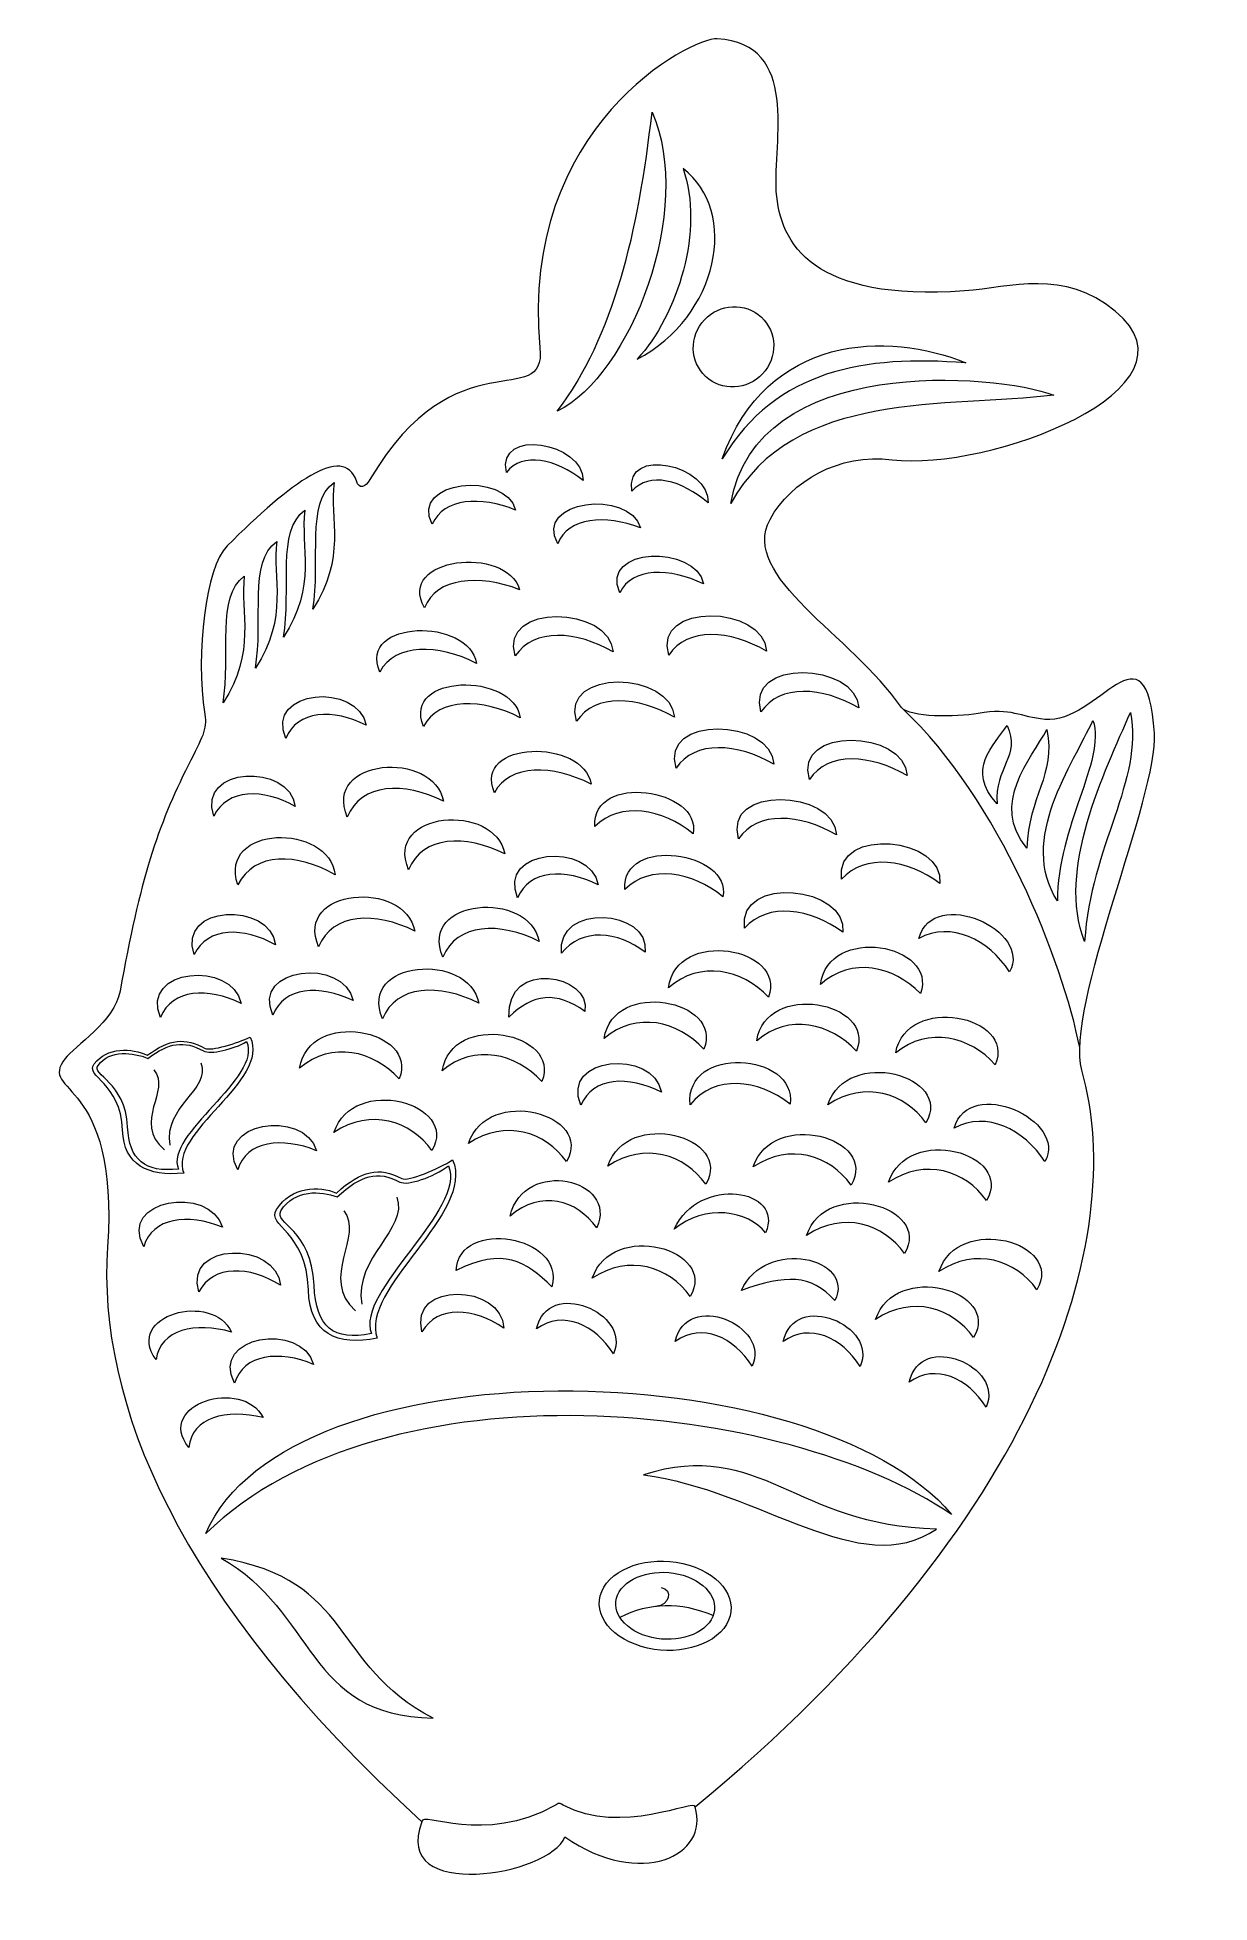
# Model space of a CAD drawing. Header units: millimetres. Extents: x -98 to 106, y -127 to 198.
import ezdxf

# ---------------------------------------------------------------- set-up
doc = ezdxf.new("R2010")
doc.units = ezdxf.units.MM
doc.header["$MEASUREMENT"] = 0
doc.layers.add('layer 1', color=7, linetype='Continuous')

msp = doc.modelspace()

# ---------------------------------------------------------------- linework, layer by layer
at = {"layer": 'layer 1', "color": 250, "lineweight": 9}
for points, knots in [([(-65.2716, 109.4495), (-54.2027, 120.5561), (-45.0108, 127.3002), (-42.7768, 120.7715), (-42.7768, 120.7715), (-42.2717, 119.2963), (-41.2897, 119.5437), (-40.4096, 121.0321), (-40.4096, 121.0321), (-25.3961, 146.4227), (-9.731, 132.5286), (-10.8086, 143.9843), (-10.8086, 143.9843), (-14.4415, 182.6069), (15.6236, 198.0155), (20.0451, 197.7469), (20.0451, 197.7469), (34.5812, 196.8641), (29.775, 179.8949), (30.3439, 171.1879), (30.3439, 171.1879), (30.9483, 161.9316), (36.8692, 151.9801), (63.0872, 153.8572), (63.0872, 153.8572), (71.3312, 154.4474), (80.3191, 157.7607), (89.3612, 150.3131), (89.3612, 150.3131), (105.8048, 136.7676), (67.2009, 122.4394), (50.5203, 124.4671), (50.5203, 124.4671), (41.183, 125.602), (32.8568, 120.718), (29.2656, 114.085), (29.2656, 114.085), (23.8433, 104.0692), (43.4624, 94.0043), (52.1415, 81.2982), (52.1415, 81.2982), (53.6965, 79.6106), (61.498, 79.5823), (65.5079, 80.3009), (65.5079, 80.3009), (71.2491, 81.3297), (72.8614, 79.642), (77.0992, 79.2434), (77.0992, 79.2434), (86.3872, 78.3695), (94.7159, 97.0908), (96.1808, 76.8318), (96.1808, 76.8318), (96.9463, 66.2432), (80.4879, 29.0003), (83.5398, 18.1811), (83.5398, 18.1811), (91.7804, -11.0306), (76.5883, -60.3444), (16.1996, -110.1075), (16.1996, -110.1075), (18.8193, -118.4711), (6.7758, -124.4734), (-6.4733, -115.3298), (-6.4733, -115.3298), (-8.9795, -122.0109), (-36.8476, -126.7735), (-31.3685, -112.6824), (-31.3685, -112.6824), (-74.1386, -73.6766), (-87.9305, -39.5239), (-86.107, -12.5763), (-86.107, -12.5763), (-84.0765, 17.4366), (-98.3361, 13.7712), (-93.5078, 20.2035), (-93.5078, 20.2035), (-91.8995, 22.3466), (-84.8592, 26.6339), (-83.9262, 31.9291), (-83.9262, 31.9291), (-80.5272, 51.2243), (-77.2806, 60.9281), (-72.0742, 71.2444), (-72.0742, 71.2444), (-69.5853, 76.1761), (-68.76, 77.4499), (-69.1723, 80.1595), (-69.1723, 80.1595), (-70.8031, 90.8776), (-69.0443, 105.6638), (-65.2716, 109.4495)], [0, 0, 0, 0, 0.04347826, 0.04347826, 0.04347826, 0.04347826, 0.08695652, 0.08695652, 0.08695652, 0.08695652, 0.13043478, 0.13043478, 0.13043478, 0.13043478, 0.17391304, 0.17391304, 0.17391304, 0.17391304, 0.2173913, 0.2173913, 0.2173913, 0.2173913, 0.26086957, 0.26086957, 0.26086957, 0.26086957, 0.30434783, 0.30434783, 0.30434783, 0.30434783, 0.34782609, 0.34782609, 0.34782609, 0.34782609, 0.39130435, 0.39130435, 0.39130435, 0.39130435, 0.43478261, 0.43478261, 0.43478261, 0.43478261, 0.47826087, 0.47826087, 0.47826087, 0.47826087, 0.52173913, 0.52173913, 0.52173913, 0.52173913, 0.56521739, 0.56521739, 0.56521739, 0.56521739, 0.60869565, 0.60869565, 0.60869565, 0.60869565, 0.65217391, 0.65217391, 0.65217391, 0.65217391, 0.69565217, 0.69565217, 0.69565217, 0.69565217, 0.73913043, 0.73913043, 0.73913043, 0.73913043, 0.7826087, 0.7826087, 0.7826087, 0.7826087, 0.82608696, 0.82608696, 0.82608696, 0.82608696, 0.86956522, 0.86956522, 0.86956522, 0.86956522, 0.91304348, 0.91304348, 0.91304348, 0.91304348, 0.95652174, 0.95652174, 0.95652174, 0.95652174, 1, 1, 1, 1]), ([(18.5727, 138.503), (21.6181, 136.2001), (26.0199, 136.8497), (28.4026, 139.9534), (28.4026, 139.9534), (30.7849, 143.0567), (30.2475, 147.4412), (27.2021, 149.744), (27.2021, 149.744), (24.1567, 152.0469), (19.7549, 151.3973), (17.3725, 148.294), (17.3725, 148.294), (14.9899, 145.1903), (15.5273, 140.8058), (18.5727, 138.503)], [0, 0, 0, 0, 0.25, 0.25, 0.25, 0.25, 0.5, 0.5, 0.5, 0.5, 0.75, 0.75, 0.75, 0.75, 1, 1, 1, 1])]:
    msp.add_open_spline(points, degree=3, knots=knots, dxfattribs=at)
at = {"layer": 'layer 1', "color": 22, "lineweight": 9}
for points, knots in [([(-7.8132, 132.9086), (4.9469, 139.1079), (16.168, 168.1375), (8.7005, 184.954), (8.7005, 184.954), (6.3118, 164.1079), (2.1063, 145.9834), (-7.8132, 132.9086)], [0, 0, 0, 0, 0.5, 0.5, 0.5, 0.5, 1, 1, 1, 1]), ([(6.119, 141.9669), (13.2314, 149.6713), (17.8163, 164.566), (14.1142, 175.1514), (14.1142, 175.1514), (23.9131, 167.711), (20.325, 149.4309), (6.119, 141.9669)], [0, 0, 0, 0, 0.5, 0.5, 0.5, 0.5, 1, 1, 1, 1]), ([(20.9172, 124.614), (30.4312, 140.2563), (45.7709, 142.6795), (63.316, 141.33), (63.316, 141.33), (49.8859, 146.9032), (28.6495, 146.3802), (20.9172, 124.614)], [0, 0, 0, 0, 0.5, 0.5, 0.5, 0.5, 1, 1, 1, 1]), ([(22.4336, 116.8392), (33.2429, 136.8053), (60.3545, 133.419), (78.6664, 135.7221), (78.6664, 135.7221), (68.4704, 139.5302), (26.67, 142.9466), (22.4336, 116.8392)], [0, 0, 0, 0, 0.5, 0.5, 0.5, 0.5, 1, 1, 1, 1]), ([(-16.65, 122.2452), (-13.8721, 125.879), (-8.0377, 124.597), (-3.2872, 120.8777), (-3.2872, 120.8777), (-3.2225, 127.4437), (-18.4312, 130.1885), (-16.65, 122.2452)], [0, 0, 0, 0, 0.5, 0.5, 0.5, 0.5, 1, 1, 1, 1]), ([(5.2059, 118.9778), (8.1605, 122.4694), (13.9241, 120.8998), (18.4845, 116.9496), (18.4845, 116.9496), (18.8746, 123.5043), (3.8206, 126.9996), (5.2059, 118.9778)], [0, 0, 0, 0, 0.5, 0.5, 0.5, 0.5, 1, 1, 1, 1]), ([(-46.6696, 120.5233), (-51.6146, 116.9002), (-48.9181, 106.8702), (-50.3813, 98.4291), (-50.3813, 98.4291), (-44.5116, 107.4093), (-47.4381, 114.1647), (-46.6696, 120.5233)], [0, 0, 0, 0, 0.5, 0.5, 0.5, 0.5, 1, 1, 1, 1]), ([(-29.5567, 113.2296), (-27.598, 117.8033), (-21.0818, 118.173), (-15.055, 115.7018), (-15.055, 115.7018), (-16.7562, 122.5241), (-33.5814, 120.9417), (-29.5567, 113.2296)], [0, 0, 0, 0, 0.5, 0.5, 0.5, 0.5, 1, 1, 1, 1]), ([(-7.7224, 109.834), (-5.9183, 114.448), (0.5822, 114.9548), (6.6889, 112.611), (6.6889, 112.611), (4.7596, 119.396), (-12.0041, 117.4598), (-7.7224, 109.834)], [0, 0, 0, 0, 0.5, 0.5, 0.5, 0.5, 1, 1, 1, 1]), ([(-51.7693, 115.6587), (-56.7143, 112.0356), (-54.0179, 102.0056), (-55.4811, 93.5645), (-55.4811, 93.5645), (-49.6114, 102.5447), (-52.5379, 109.3001), (-51.7693, 115.6587)], [0, 0, 0, 0, 0.5, 0.5, 0.5, 0.5, 1, 1, 1, 1]), ([(-56.6573, 110.2432), (-61.6023, 106.62), (-58.9058, 96.59), (-60.369, 88.149), (-60.369, 88.149), (-54.4993, 97.1291), (-57.4259, 103.8845), (-56.6573, 110.2432)], [0, 0, 0, 0, 0.5, 0.5, 0.5, 0.5, 1, 1, 1, 1]), ([(-30.907, 98.6964), (-28.8664, 103.9933), (-21.3922, 104.5532), (-14.3495, 101.8383), (-14.3495, 101.8383), (-16.6202, 109.6434), (-35.89, 107.476), (-30.907, 98.6964)], [0, 0, 0, 0, 0.5, 0.5, 0.5, 0.5, 1, 1, 1, 1]), ([(3.0787, 101.3113), (5.2802, 105.7581), (11.7932, 105.7049), (17.6634, 102.8425), (17.6634, 102.8425), (16.341, 109.7754), (-0.5103, 109.2849), (3.0787, 101.3113)], [0, 0, 0, 0, 0.5, 0.5, 0.5, 0.5, 1, 1, 1, 1]), ([(-62.2898, 104.2104), (-67.2348, 100.5873), (-64.5384, 90.5573), (-66.0015, 82.1163), (-66.0015, 82.1163), (-60.1319, 91.0964), (-63.0584, 97.8518), (-62.2898, 104.2104)], [0, 0, 0, 0, 0.5, 0.5, 0.5, 0.5, 1, 1, 1, 1]), ([(-15.1106, 90.304), (-11.884, 95.2128), (-4.3983, 94.6851), (1.9094, 91.0029), (1.9094, 91.0029), (1.4693, 98.9969), (-17.9964, 99.6464), (-15.1106, 90.304)], [0, 0, 0, 0, 0.5, 0.5, 0.5, 0.5, 1, 1, 1, 1]), ([(11.6132, 90.4525), (14.8399, 95.3613), (22.3255, 94.8336), (28.6332, 91.1514), (28.6332, 91.1514), (28.1931, 99.1454), (8.7274, 99.7949), (11.6132, 90.4525)], [0, 0, 0, 0, 0.5, 0.5, 0.5, 0.5, 1, 1, 1, 1]), ([(-38.7059, 87.5033), (-36.0075, 92.5718), (-28.5135, 92.3997), (-21.8635, 89.0131), (-21.8635, 89.0131), (-23.1286, 96.9963), (-42.5411, 96.7201), (-38.7059, 87.5033)], [0, 0, 0, 0, 0.5, 0.5, 0.5, 0.5, 1, 1, 1, 1]), ([(-4.4321, 78.9226), (-1.2055, 83.8313), (6.2801, 83.3037), (12.5879, 79.6214), (12.5879, 79.6214), (12.1478, 87.6155), (-7.3179, 88.2649), (-4.4321, 78.9226)], [0, 0, 0, 0, 0.5, 0.5, 0.5, 0.5, 1, 1, 1, 1]), ([(27.6762, 80.5544), (30.9029, 85.4631), (38.3885, 84.9355), (44.6962, 81.2532), (44.6962, 81.2532), (44.2561, 89.2473), (24.7904, 89.8967), (27.6762, 80.5544)], [0, 0, 0, 0, 0.5, 0.5, 0.5, 0.5, 1, 1, 1, 1]), ([(-55.0802, 75.9335), (-53.0663, 80.9097), (-46.7882, 81.1275), (-41.0615, 78.2335), (-41.0615, 78.2335), (-42.504, 85.7901), (-58.7323, 84.5368), (-55.0802, 75.9335)], [0, 0, 0, 0, 0.5, 0.5, 0.5, 0.5, 1, 1, 1, 1]), ([(-31.0759, 78.0421), (-28.3775, 83.1106), (-20.8835, 82.9386), (-14.2335, 79.5519), (-14.2335, 79.5519), (-15.4986, 87.5351), (-34.9111, 87.2589), (-31.0759, 78.0421)], [0, 0, 0, 0, 0.5, 0.5, 0.5, 0.5, 1, 1, 1, 1]), ([(12.8879, 70.7574), (16.1145, 75.6662), (23.6002, 75.1385), (29.9079, 71.4563), (29.9079, 71.4563), (29.4678, 79.4504), (10.0021, 80.0998), (12.8879, 70.7574)], [0, 0, 0, 0, 0.5, 0.5, 0.5, 0.5, 1, 1, 1, 1]), ([(36.1062, 68.7927), (39.3329, 73.7015), (46.8185, 73.1738), (53.1263, 69.4916), (53.1263, 69.4916), (52.6861, 77.4856), (33.2205, 78.1351), (36.1062, 68.7927)], [0, 0, 0, 0, 0.5, 0.5, 0.5, 0.5, 1, 1, 1, 1]), ([(68.7931, 64.5801), (68.277, 70.8126), (72.9952, 72.8777), (70.5207, 78.2088), (70.5207, 78.2088), (68.1816, 74.6664), (63.3096, 70.493), (68.7931, 64.5801)], [0, 0, 0, 0, 0.5, 0.5, 0.5, 0.5, 1, 1, 1, 1]), ([(79.2912, 47.6356), (79.2393, 60.7068), (87.7252, 71.8887), (85.482, 79.0846), (85.482, 79.0846), (82.0747, 71.5981), (72.385, 58.3231), (79.2912, 47.6356)], [0, 0, 0, 0, 0.5, 0.5, 0.5, 0.5, 1, 1, 1, 1]), ([(84.0334, 40.6112), (85.0687, 57.207), (94.3117, 68.6411), (91.9916, 80.4783), (91.9916, 80.4783), (87.5613, 70.1603), (79.0585, 52.9959), (84.0334, 40.6112)], [0, 0, 0, 0, 0.5, 0.5, 0.5, 0.5, 1, 1, 1, 1]), ([(-18.7495, 66.4811), (-16.0511, 71.5496), (-8.5571, 71.3776), (-1.9071, 67.9909), (-1.9071, 67.9909), (-3.1722, 75.9741), (-22.5847, 75.6979), (-18.7495, 66.4811)], [0, 0, 0, 0, 0.5, 0.5, 0.5, 0.5, 1, 1, 1, 1]), ([(73.9778, 56.8082), (74.2288, 65.9274), (79.045, 69.4488), (77.4661, 77.4668), (77.4661, 77.4668), (74.6939, 72.4012), (67.5339, 64.5812), (73.9778, 56.8082)], [0, 0, 0, 0, 0.5, 0.5, 0.5, 0.5, 1, 1, 1, 1]), ([(-67.5981, 62.3929), (-65.2494, 67.2749), (-58.9636, 67.2256), (-53.4396, 64.0932), (-53.4396, 64.0932), (-54.3684, 71.698), (-70.6631, 71.1364), (-67.5981, 62.3929)], [0, 0, 0, 0, 0.5, 0.5, 0.5, 0.5, 1, 1, 1, 1]), ([(-44.3552, 62.2412), (-41.9491, 68.1866), (-34.4482, 68.4468), (-27.6062, 64.989), (-27.6062, 64.989), (-29.3296, 74.0175), (-48.7187, 72.5201), (-44.3552, 62.2412)], [0, 0, 0, 0, 0.5, 0.5, 0.5, 0.5, 1, 1, 1, 1]), ([(-1.2497, 60.6229), (3.1834, 65.0474), (10.4972, 63.6741), (15.8529, 59.3547), (15.8529, 59.3547), (17.4083, 67.2128), (-1.7906, 70.0782), (-1.2497, 60.6229)], [0, 0, 0, 0, 0.5, 0.5, 0.5, 0.5, 1, 1, 1, 1]), ([(23.7873, 58.4555), (27.014, 63.3642), (34.4996, 62.8366), (40.8074, 59.1543), (40.8074, 59.1543), (40.3672, 67.1484), (20.9016, 67.7978), (23.7873, 58.4555)], [0, 0, 0, 0, 0.5, 0.5, 0.5, 0.5, 1, 1, 1, 1]), ([(-33.6801, 53.0792), (-31.2741, 59.0246), (-23.7732, 59.2848), (-16.9311, 55.8271), (-16.9311, 55.8271), (-18.6546, 64.8555), (-38.0436, 63.3581), (-33.6801, 53.0792)], [0, 0, 0, 0, 0.5, 0.5, 0.5, 0.5, 1, 1, 1, 1]), ([(-63.4232, 50.4376), (-60.5526, 56.2249), (-53.0471, 56.0391), (-46.4929, 52.1838), (-46.4929, 52.1838), (-47.4994, 61.2915), (-66.9652, 60.9494), (-63.4232, 50.4376)], [0, 0, 0, 0, 0.5, 0.5, 0.5, 0.5, 1, 1, 1, 1]), ([(3.9503, 49.6489), (8.3834, 54.0734), (15.6972, 52.7001), (21.0529, 48.3808), (21.0529, 48.3808), (22.6083, 56.2389), (3.4094, 59.1042), (3.9503, 49.6489)], [0, 0, 0, 0, 0.5, 0.5, 0.5, 0.5, 1, 1, 1, 1]), ([(41.6925, 51.4187), (45.7933, 55.9948), (53.1778, 54.8596), (58.8218, 50.7099), (58.8218, 50.7099), (59.8105, 58.63), (40.4788, 60.8695), (41.6925, 51.4187)], [0, 0, 0, 0, 0.5, 0.5, 0.5, 0.5, 1, 1, 1, 1]), ([(-14.6948, 48.16), (-12.6809, 53.1362), (-6.4028, 53.354), (-0.6761, 50.4599), (-0.6761, 50.4599), (-2.1186, 58.0166), (-18.3469, 56.7633), (-14.6948, 48.16)], [0, 0, 0, 0, 0.5, 0.5, 0.5, 0.5, 1, 1, 1, 1]), ([(24.7955, 42.9097), (28.8963, 47.4858), (36.2808, 46.3506), (41.9247, 42.2009), (41.9247, 42.2009), (42.9134, 50.121), (23.5817, 52.3605), (24.7955, 42.9097)], [0, 0, 0, 0, 0.5, 0.5, 0.5, 0.5, 1, 1, 1, 1]), ([(-49.3514, 39.6456), (-46.9454, 45.591), (-39.4445, 45.8512), (-32.6024, 42.3935), (-32.6024, 42.3935), (-34.3259, 51.4219), (-53.7149, 49.9245), (-49.3514, 39.6456)], [0, 0, 0, 0, 0.5, 0.5, 0.5, 0.5, 1, 1, 1, 1]), ([(-27.7087, 37.8557), (-25.3026, 43.8011), (-17.8017, 44.0613), (-10.9596, 40.6036), (-10.9596, 40.6036), (-12.6831, 49.632), (-32.0722, 48.1346), (-27.7087, 37.8557)], [0, 0, 0, 0, 0.5, 0.5, 0.5, 0.5, 1, 1, 1, 1]), ([(55.147, 41.1281), (60.8308, 44.1789), (67.3079, 40.8912), (70.9429, 35.3043), (70.9429, 35.3043), (75.0455, 42.4247), (57.7955, 50.3456), (55.147, 41.1281)], [0, 0, 0, 0, 0.5, 0.5, 0.5, 0.5, 1, 1, 1, 1]), ([(-71.0173, 38.2948), (-68.6686, 43.1768), (-62.3828, 43.1274), (-56.8588, 39.9951), (-56.8588, 39.9951), (-57.7876, 47.5998), (-74.0823, 47.0383), (-71.0173, 38.2948)], [0, 0, 0, 0, 0.5, 0.5, 0.5, 0.5, 1, 1, 1, 1]), ([(-7.0765, 38.524), (-3.5408, 43.0463), (2.7349, 42.3611), (7.4994, 38.7469), (7.4994, 38.7469), (8.4182, 46.2563), (-8.0179, 47.3602), (-7.0765, 38.524)], [0, 0, 0, 0, 0.5, 0.5, 0.5, 0.5, 1, 1, 1, 1]), ([(11.5949, 32.5234), (17.0622, 37.3602), (24.3379, 35.7547), (28.9994, 30.9165), (28.9994, 30.9165), (32.1857, 39.5829), (12.9378, 42.9801), (11.5949, 32.5234)], [0, 0, 0, 0, 0.5, 0.5, 0.5, 0.5, 1, 1, 1, 1]), ([(38.0259, 33.1134), (43.4932, 37.9503), (50.7689, 36.3447), (55.4304, 31.5066), (55.4304, 31.5066), (58.6166, 40.1729), (39.3688, 43.5702), (38.0259, 33.1134)], [0, 0, 0, 0, 0.5, 0.5, 0.5, 0.5, 1, 1, 1, 1]), ([(-76.8791, 27.3624), (-74.8709, 32.358), (-68.5941, 32.6338), (-62.8654, 29.7921), (-62.8654, 29.7921), (-64.3155, 37.3367), (-80.5396, 35.9334), (-76.8791, 27.3624)], [0, 0, 0, 0, 0.5, 0.5, 0.5, 0.5, 1, 1, 1, 1]), ([(-57.3047, 27.728), (-55.4246, 32.7437), (-49.1544, 33.0876), (-43.3523, 30.3093), (-43.3523, 30.3093), (-44.9964, 37.8354), (-61.1857, 36.2561), (-57.3047, 27.728)], [0, 0, 0, 0, 0.5, 0.5, 0.5, 0.5, 1, 1, 1, 1]), ([(-38.2305, 27.1079), (-35.8244, 33.0533), (-28.3235, 33.3135), (-21.4814, 29.8558), (-21.4814, 29.8558), (-23.2049, 38.8842), (-42.5939, 37.3868), (-38.2305, 27.1079)], [0, 0, 0, 0, 0.5, 0.5, 0.5, 0.5, 1, 1, 1, 1]), ([(-16.2035, 27.4085), (-12.0898, 31.5697), (-7.9313, 31.9356), (-2.9716, 28.4029), (-2.9716, 28.4029), (-1.866, 34.8462), (-16.6781, 37.662), (-16.2035, 27.4085)], [0, 0, 0, 0, 0.5, 0.5, 0.5, 0.5, 1, 1, 1, 1]), ([(0.3574, 23.7086), (5.9864, 28.4573), (13.2168, 26.7457), (17.726, 21.8449), (17.726, 21.8449), (21.1958, 30.4517), (2.0402, 34.1307), (0.3574, 23.7086)], [0, 0, 0, 0, 0.5, 0.5, 0.5, 0.5, 1, 1, 1, 1]), ([(26.9321, 23.3101), (32.526, 28.0783), (39.7667, 26.3897), (44.3092, 21.5025), (44.3092, 21.5025), (47.7173, 30.1226), (28.5407, 33.7402), (26.9321, 23.3101)], [0, 0, 0, 0, 0.5, 0.5, 0.5, 0.5, 1, 1, 1, 1]), ([(51.1257, 21.1779), (56.875, 25.8585), (64.069, 24.0673), (68.4616, 19.1209), (68.4616, 19.1209), (72.1445, 27.6799), (53.0646, 31.5705), (51.1257, 21.1779)], [0, 0, 0, 0, 0.5, 0.5, 0.5, 0.5, 1, 1, 1, 1]), ([(-52.6751, 18.5403), (-47.0461, 23.289), (-39.8157, 21.5773), (-35.3065, 16.6766), (-35.3065, 16.6766), (-31.8367, 25.2834), (-50.9924, 28.9623), (-52.6751, 18.5403)], [0, 0, 0, 0, 0.5, 0.5, 0.5, 0.5, 1, 1, 1, 1]), ([(-27.8423, 18.0732), (-22.2134, 22.8219), (-14.9829, 21.1103), (-10.4738, 16.2095), (-10.4738, 16.2095), (-7.004, 24.8163), (-26.1596, 28.4953), (-27.8423, 18.0732)], [0, 0, 0, 0, 0.5, 0.5, 0.5, 0.5, 1, 1, 1, 1]), ([(-88.4333, 19.258), (-90.1099, 16.9757), (-83.8158, 16.1396), (-83.4995, 7.7427), (-83.4995, 7.7427), (-83.2699, 1.6461), (-79.0633, -0.3666), (-72.8381, 0.2544), (-72.8381, 0.2544), (-75.7057, 7.2263), (-57.6559, 16.379), (-61.2736, 23.9253), (-61.2736, 23.9253), (-63.3976, 22.8974), (-68.1491, 21.45), (-69.1235, 21.9818), (-69.1235, 21.9818), (-72.6436, 23.9031), (-75.2579, 23.6281), (-79.2013, 20.7812), (-79.2013, 20.7812), (-81.8492, 22.0507), (-86.2519, 22.2274), (-88.4333, 19.258)], [0, 0, 0, 0, 0.16666667, 0.16666667, 0.16666667, 0.16666667, 0.33333333, 0.33333333, 0.33333333, 0.33333333, 0.5, 0.5, 0.5, 0.5, 0.66666667, 0.66666667, 0.66666667, 0.66666667, 0.83333333, 0.83333333, 0.83333333, 0.83333333, 1, 1, 1, 1]), ([(-87.7627, 19.0053), (-88.9854, 17.3267), (-83.004, 16.1534), (-82.6242, 8.3383), (-82.6242, 8.3383), (-82.3428, 2.5494), (-79.5911, 0.3146), (-73.7543, 0.9672), (-73.7543, 0.9672), (-76.327, 6.9329), (-59.008, 16.976), (-61.9108, 23.1554), (-61.9108, 23.1554), (-64.1497, 21.8001), (-68.1974, 20.8593), (-69.4075, 21.5206), (-69.4075, 21.5206), (-72.8773, 23.4165), (-75.3608, 22.9752), (-79.0989, 20.2305), (-79.0989, 20.2305), (-81.5948, 21.2701), (-85.687, 21.8554), (-87.7627, 19.0053)], [0, 0, 0, 0, 0.16666667, 0.16666667, 0.16666667, 0.16666667, 0.33333333, 0.33333333, 0.33333333, 0.33333333, 0.5, 0.5, 0.5, 0.5, 0.66666667, 0.66666667, 0.66666667, 0.66666667, 0.83333333, 0.83333333, 0.83333333, 0.83333333, 1, 1, 1, 1]), ([(-3.6709, 12.0668), (-1.6571, 17.043), (4.6211, 17.2608), (10.3477, 14.3667), (10.3477, 14.3667), (8.9052, 21.9233), (-7.3231, 20.6701), (-3.6709, 12.0668)], [0, 0, 0, 0, 0.5, 0.5, 0.5, 0.5, 1, 1, 1, 1]), ([(15.3189, 12.1334), (19.6264, 17.5041), (27.1157, 16.6342), (32.7462, 12.2794), (32.7462, 12.2794), (33.9792, 21.2385), (14.3521, 22.6921), (15.3189, 12.1334)], [0, 0, 0, 0, 0.5, 0.5, 0.5, 0.5, 1, 1, 1, 1]), ([(39.3281, 12.1511), (45.7392, 16.4147), (52.6847, 14.1752), (56.3832, 8.992), (56.3832, 8.992), (61.2729, 17.2304), (42.731, 22.3183), (39.3281, 12.1511)], [0, 0, 0, 0, 0.5, 0.5, 0.5, 0.5, 1, 1, 1, 1]), ([(-46.6837, 7.3334), (-40.2726, 11.5969), (-33.3271, 9.3574), (-29.6286, 4.1743), (-29.6286, 4.1743), (-24.7389, 12.4126), (-43.2808, 17.5006), (-46.6837, 7.3334)], [0, 0, 0, 0, 0.5, 0.5, 0.5, 0.5, 1, 1, 1, 1]), ([(61.3132, 8.0956), (66.9969, 11.1464), (73.474, 7.8586), (77.1091, 2.2718), (77.1091, 2.2718), (81.2116, 9.3922), (63.9617, 17.3131), (61.3132, 8.0956)], [0, 0, 0, 0, 0.5, 0.5, 0.5, 0.5, 1, 1, 1, 1]), ([(-23.2529, 5.4272), (-16.8418, 9.6907), (-9.8963, 7.4512), (-6.1978, 2.2681), (-6.1978, 2.2681), (-1.3081, 10.5064), (-19.85, 15.5944), (-23.2529, 5.4272)], [0, 0, 0, 0, 0.5, 0.5, 0.5, 0.5, 1, 1, 1, 1]), ([(-63.4438, 0.8142), (-61.93, 5.9231), (-55.6981, 6.6067), (-49.7078, 4.1482), (-49.7078, 4.1482), (-51.892, 11.5718), (-67.9323, 9.1166), (-63.4438, 0.8142)], [0, 0, 0, 0, 0.5, 0.5, 0.5, 0.5, 1, 1, 1, 1]), ([(1.005, 1.4814), (7.4161, 5.745), (14.3616, 3.5055), (18.0601, -1.6777), (18.0601, -1.6777), (22.9498, 6.5607), (4.4079, 11.6486), (1.005, 1.4814)], [0, 0, 0, 0, 0.5, 0.5, 0.5, 0.5, 1, 1, 1, 1]), ([(26.3103, 1.3402), (32.7214, 5.6037), (39.6669, 3.3642), (43.3654, -1.8189), (43.3654, -1.8189), (48.2551, 6.4195), (29.7132, 11.5074), (26.3103, 1.3402)], [0, 0, 0, 0, 0.5, 0.5, 0.5, 0.5, 1, 1, 1, 1]), ([(49.8819, -1.3379), (56.293, 2.9256), (63.2385, 0.6861), (66.937, -4.497), (66.937, -4.497), (71.8267, 3.7414), (53.2848, 8.8293), (49.8819, -1.3379)], [0, 0, 0, 0, 0.5, 0.5, 0.5, 0.5, 1, 1, 1, 1]), ([(-56.6616, -6.0546), (-58.5585, -9.103), (-51.4649, -9.5285), (-51.1326, -20.0949), (-51.1326, -20.0949), (-50.8914, -27.7668), (-46.1547, -29.8861), (-39.1346, -28.4794), (-39.1346, -28.4794), (-42.3473, -19.9668), (-21.9714, -6.6086), (-26.0281, 2.554), (-26.0281, 2.554), (-28.4257, 1.0441), (-33.7868, -1.2583), (-34.8838, -0.6845), (-34.8838, -0.6845), (-38.8468, 1.3881), (-41.795, 0.7795), (-46.2491, -3.2083), (-46.2491, -3.2083), (-49.2306, -1.871), (-54.1937, -2.0886), (-56.6616, -6.0546)], [0, 0, 0, 0, 0.16666667, 0.16666667, 0.16666667, 0.16666667, 0.33333333, 0.33333333, 0.33333333, 0.33333333, 0.5, 0.5, 0.5, 0.5, 0.66666667, 0.66666667, 0.66666667, 0.66666667, 0.83333333, 0.83333333, 0.83333333, 0.83333333, 1, 1, 1, 1]), ([(-55.9064, -6.3065), (-57.2896, -8.5475), (-50.5496, -9.4298), (-50.1441, -19.2555), (-50.1441, -19.2555), (-49.8436, -26.5339), (-46.7478, -29.0791), (-40.1655, -27.6714), (-40.1655, -27.6714), (-43.0487, -20.3992), (-23.494, -5.9904), (-26.7487, 1.5185), (-26.7487, 1.5185), (-29.2768, -0.4161), (-33.843, -2.0086), (-35.2053, -1.2951), (-35.2053, -1.2951), (-39.1117, 0.7506), (-41.9129, -0.0549), (-46.1351, -3.8931), (-46.1351, -3.8931), (-48.9461, -2.8308), (-53.5579, -2.5016), (-55.9064, -6.3065)], [0, 0, 0, 0, 0.16666667, 0.16666667, 0.16666667, 0.16666667, 0.33333333, 0.33333333, 0.33333333, 0.33333333, 0.5, 0.5, 0.5, 0.5, 0.66666667, 0.66666667, 0.66666667, 0.66666667, 0.83333333, 0.83333333, 0.83333333, 0.83333333, 1, 1, 1, 1]), ([(-16.0197, -7.232), (-10.6061, -2.5965), (-4.4153, -4.3702), (-0.9291, -9.2686), (-0.9291, -9.2686), (2.9628, -0.7923), (-13.5219, 3.06), (-16.0197, -7.232)], [0, 0, 0, 0, 0.5, 0.5, 0.5, 0.5, 1, 1, 1, 1]), ([(-79.8077, -12.5669), (-78.3336, -7.4493), (-72.1073, -6.7293), (-66.0982, -9.153), (-66.0982, -9.153), (-68.3397, -1.7422), (-84.3604, -4.2907), (-79.8077, -12.5669)], [0, 0, 0, 0, 0.5, 0.5, 0.5, 0.5, 1, 1, 1, 1]), ([(12.5663, -9.4989), (17.8526, -5.0445), (25.5294, -6.2366), (28.4563, -10.1543), (28.4563, -10.1543), (31.8985, -2.4718), (16.9173, -0.0601), (12.5663, -9.4989)], [0, 0, 0, 0, 0.5, 0.5, 0.5, 0.5, 1, 1, 1, 1]), ([(35.6229, -10.5869), (42.034, -6.3234), (48.9795, -8.5629), (52.678, -13.7461), (52.678, -13.7461), (57.5677, -5.5077), (39.0258, -0.4198), (35.6229, -10.5869)], [0, 0, 0, 0, 0.5, 0.5, 0.5, 0.5, 1, 1, 1, 1]), ([(-25.4052, -16.6812), (-17.2686, -12.6347), (-13.2387, -15.0828), (-8.7297, -19.517), (-8.7297, -19.517), (-6.3215, -10.605), (-24.8943, -7.4495), (-25.4052, -16.6812)], [0, 0, 0, 0, 0.5, 0.5, 0.5, 0.5, 1, 1, 1, 1]), ([(-1.6971, -18.0533), (4.714, -13.7898), (11.6595, -16.0293), (15.358, -21.2125), (15.358, -21.2125), (20.2477, -12.9741), (1.7058, -7.8862), (-1.6971, -18.0533)], [0, 0, 0, 0, 0.5, 0.5, 0.5, 0.5, 1, 1, 1, 1]), ([(58.6603, -16.8836), (65.0714, -12.62), (72.0169, -14.8595), (75.7154, -20.0427), (75.7154, -20.0427), (80.6051, -11.8043), (62.0632, -6.7164), (58.6603, -16.8836)], [0, 0, 0, 0, 0.5, 0.5, 0.5, 0.5, 1, 1, 1, 1]), ([(-70.1999, -20.4386), (-67.6799, -15.64), (-61.4027, -15.9102), (-55.9962, -19.2362), (-55.9962, -19.2362), (-56.6533, -11.6), (-72.9502, -11.5889), (-70.1999, -20.4386)], [0, 0, 0, 0, 0.5, 0.5, 0.5, 0.5, 1, 1, 1, 1]), ([(24.2569, -20.1675), (32.0258, -17.4461), (36.3001, -17.2801), (40.5403, -21.9522), (40.5403, -21.9522), (44.203, -14.5056), (28.5157, -10.8319), (24.2569, -20.1675)], [0, 0, 0, 0, 0.5, 0.5, 0.5, 0.5, 1, 1, 1, 1]), ([(47.6393, -25.2092), (54.0504, -20.9457), (60.9959, -23.1852), (64.6944, -28.3684), (64.6944, -28.3684), (69.5841, -20.13), (51.0422, -15.0421), (47.6393, -25.2092)], [0, 0, 0, 0, 0.5, 0.5, 0.5, 0.5, 1, 1, 1, 1]), ([(-31.359, -27.3625), (-28.5932, -22.6672), (-22.3355, -23.1809), (-17.1056, -26.7131), (-17.1056, -26.7131), (-17.3674, -19.0601), (-33.6496, -18.416), (-31.359, -27.3625)], [0, 0, 0, 0, 0.5, 0.5, 0.5, 0.5, 1, 1, 1, 1]), ([(-11.4264, -26.8758), (-6.7332, -23.5251), (-1.2184, -26.1512), (1.9687, -31.1897), (1.9687, -31.1897), (5.2352, -24.0856), (-9.4314, -17.8874), (-11.4264, -26.8758)], [0, 0, 0, 0, 0.5, 0.5, 0.5, 0.5, 1, 1, 1, 1]), ([(-77.665, -32.2067), (-76.897, -26.9724), (-70.8141, -25.6213), (-64.5197, -27.4153), (-64.5197, -27.4153), (-67.7518, -20.2823), (-83.3089, -24.4501), (-77.665, -32.2067)], [0, 0, 0, 0, 0.5, 0.5, 0.5, 0.5, 1, 1, 1, 1]), ([(12.7468, -29.0555), (17.44, -25.7049), (22.9548, -28.331), (26.1418, -33.3695), (26.1418, -33.3695), (29.4083, -26.2654), (14.7418, -20.0672), (12.7468, -29.0555)], [0, 0, 0, 0, 0.5, 0.5, 0.5, 0.5, 1, 1, 1, 1]), ([(31.5324, -29.0871), (36.2256, -25.7364), (41.7404, -28.3625), (44.9275, -33.401), (44.9275, -33.401), (48.194, -26.2969), (33.5274, -20.0987), (31.5324, -29.0871)], [0, 0, 0, 0, 0.5, 0.5, 0.5, 0.5, 1, 1, 1, 1]), ([(-63.9731, -36.3259), (-62.4314, -31.2234), (-56.1958, -30.5654), (-50.2189, -33.0485), (-50.2189, -33.0485), (-52.3624, -25.6162), (-68.4163, -28.0053), (-63.9731, -36.3259)], [0, 0, 0, 0, 0.5, 0.5, 0.5, 0.5, 1, 1, 1, 1]), ([(-69.0064, -62.4977), (-37.512, -32.05), (31.7619, -39.39), (60.873, -59.1769), (60.873, -59.1769), (36.9925, -30.7747), (-54.6174, -29.0708), (-69.0064, -62.4977)], [0, 0, 0, 0, 0.5, 0.5, 0.5, 0.5, 1, 1, 1, 1]), ([(53.4658, -36.1659), (58.159, -32.8153), (63.6738, -35.4414), (66.8609, -40.4799), (66.8609, -40.4799), (70.1274, -33.3758), (55.4608, -27.1776), (53.4658, -36.1659)], [0, 0, 0, 0, 0.5, 0.5, 0.5, 0.5, 1, 1, 1, 1]), ([(-71.9669, -47.5131), (-71.419, -42.2574), (-65.3975, -40.7154), (-59.0327, -42.31), (-59.0327, -42.31), (-62.5614, -35.2828), (-77.9317, -39.9386), (-71.9669, -47.5131)], [0, 0, 0, 0, 0.5, 0.5, 0.5, 0.5, 1, 1, 1, 1]), ([(7.2002, -52.2653), (27.7594, -45.883), (33.5739, -61.1866), (58.2153, -61.7184), (58.2153, -61.7184), (44.9282, -70.8062), (27.6448, -54.9543), (7.2002, -52.2653)], [0, 0, 0, 0, 0.5, 0.5, 0.5, 0.5, 1, 1, 1, 1]), ([(-66.343, -66.7774), (-43.1928, -70.5313), (-47.2683, -85.3764), (-29.4265, -94.6427), (-29.4265, -94.6427), (-51.6113, -94.2841), (-49.8699, -76.0451), (-66.343, -66.7774)], [0, 0, 0, 0, 0.5, 0.5, 0.5, 0.5, 1, 1, 1, 1]), ([(15.1703, -68.0046), (9.2736, -66.2199), (2.6204, -67.9412), (0.313, -71.8479), (0.313, -71.8479), (-1.9943, -75.7546), (0.9161, -80.3705), (6.8129, -82.1552), (6.8129, -82.1552), (12.7091, -83.9398), (19.3623, -82.2185), (21.6696, -78.3118), (21.6696, -78.3118), (23.977, -74.405), (21.0665, -69.7892), (15.1703, -68.0046)], [0, 0, 0, 0, 0.25, 0.25, 0.25, 0.25, 0.5, 0.5, 0.5, 0.5, 0.75, 0.75, 0.75, 0.75, 1, 1, 1, 1]), ([(14.1254, -69.7734), (9.703, -68.4349), (4.7132, -69.7258), (2.9827, -72.6559), (2.9827, -72.6559), (1.2522, -75.586), (3.435, -79.0478), (7.8575, -80.3864), (7.8575, -80.3864), (12.2795, -81.7248), (17.2693, -80.4338), (18.9998, -77.5038), (18.9998, -77.5038), (20.7303, -74.5737), (18.5475, -71.1118), (14.1254, -69.7734)], [0, 0, 0, 0, 0.25, 0.25, 0.25, 0.25, 0.5, 0.5, 0.5, 0.5, 0.75, 0.75, 0.75, 0.75, 1, 1, 1, 1]), ([(16.1997, -110.1075), (16.3395, -108.5688), (3.3655, -115.2329), (-6.7966, -109.7728), (-6.7966, -109.7728), (-7.6726, -109.3018), (-7.4632, -109.4414), (-8.2154, -109.8641), (-8.2154, -109.8641), (-20.4831, -116.7604), (-31.564, -110.7744), (-31.3682, -112.6826)], [0, 0, 0, 0, 0.33333333, 0.33333333, 0.33333333, 0.33333333, 0.66666667, 0.66666667, 0.66666667, 0.66666667, 1, 1, 1, 1])]:
    msp.add_open_spline(points, degree=3, knots=knots, dxfattribs=at)
for points in [[(83.1719, 22.1391), (80.1613, 37.1788), (69.2953, 65.0904), (52.399, 81.0726)], [(-78.0723, 18.2333), (-74.9069, 14.595), (-81.8876, 9.2846), (-76.211, 4.2938)], [(-69.8654, 19.4812), (-68.0761, 14.7876), (-76.4605, 11.8319), (-75.2538, 5.1285)], [(-44.9835, -6.3112), (-41.4254, -10.5864), (-49.3109, -17.9875), (-42.9255, -23.7185)], [(-35.7274, -3.9149), (-33.7238, -9.6599), (-43.185, -14.2294), (-41.8439, -22.5693)], [(19.3482, -76.7723), (13.617, -74.4001), (8.2055, -74.5158), (3.1139, -77.1199)], [(10.2683, -71.8858), (12.4393, -72.2196), (11.7597, -75.0801), (9.3253, -75.1956)]]:
    msp.add_open_spline(points, degree=3, dxfattribs=at)

doc.saveas('drawing.dxf')
